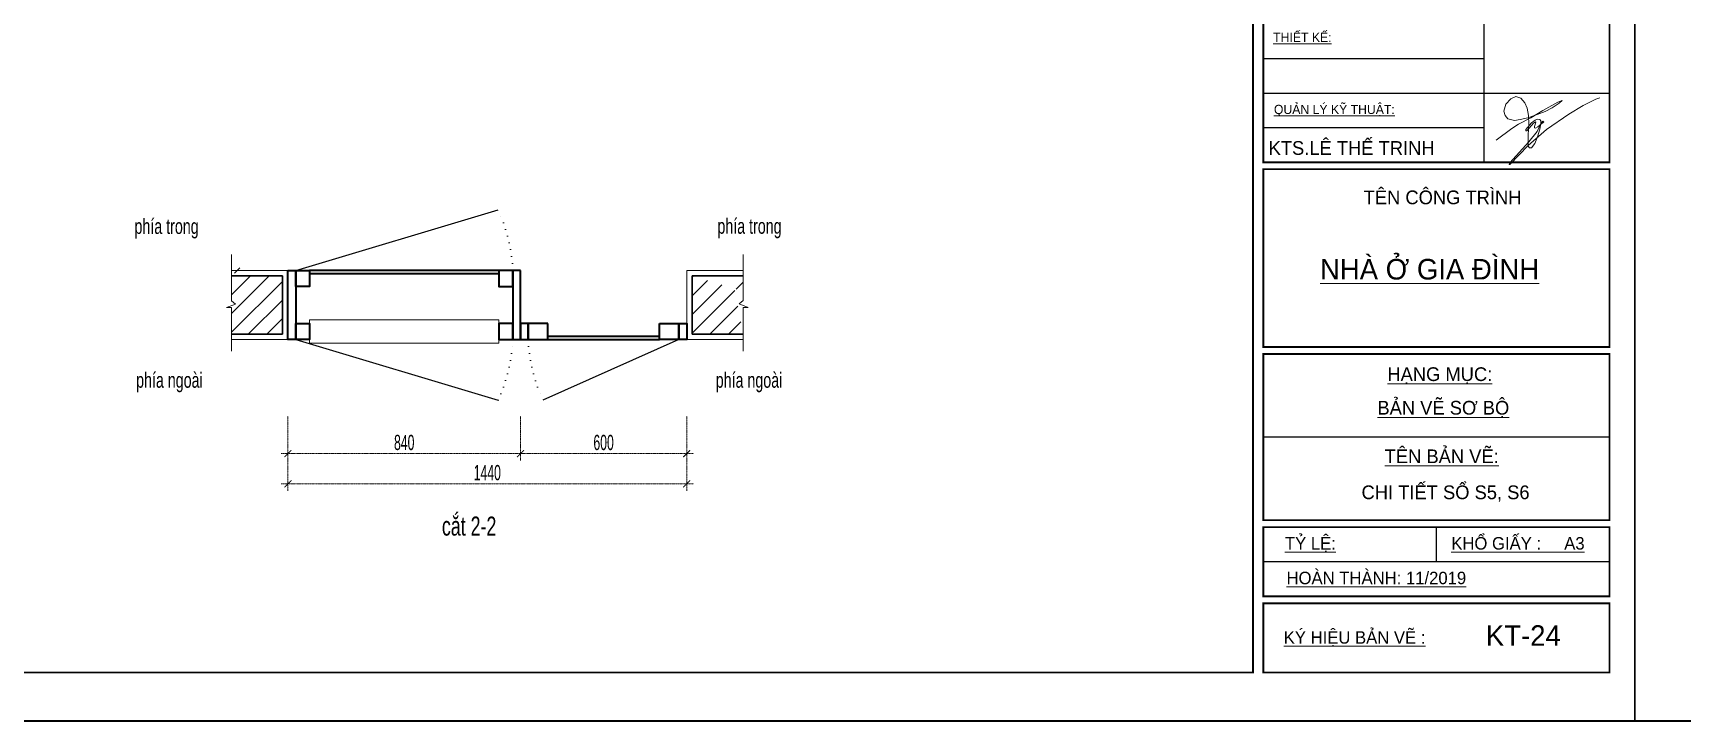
# Model space of a CAD drawing. Header units: inches. Extents: x 274208 to 641690, y -81912 to 129129.
# Drawn here: x 553686 to 559642, y 19702 to 22186 of the extents above; entities that cross this region are included whole.
import ezdxf
from ezdxf.enums import TextEntityAlignment as Align

# ---------------------------------------------------------------- set-up
doc = ezdxf.new("R2010")
doc.units = ezdxf.units.IN
doc.header["$MEASUREMENT"] = 0
doc.header["$PDMODE"] = 3
doc.linetypes.add('DOT', pattern=[0.25, 0, -0.25])
doc.linetypes.add('HIDDEN', pattern=[0.375, 0.25, -0.125])
for name, color, linetype, lineweight in [('01.Cut', 255, 'Continuous', 35), ('03.Manh', 251, 'Continuous', 13), ('04.Khuat', 250, 'HIDDEN', 18), ('05.Text', 253, 'Continuous', 18), ('08.Dim', 156, 'Continuous', 15), ('09.Hatch', 250, 'Continuous', 5), ('10.Text', 254, 'Continuous', 18), ('11.Khung bo', 32, 'Continuous', 50), ('12.Khung', 36, 'Continuous', 25), ('Kinh', 5, 'Continuous', 35), ('nep', 9, 'Continuous', 15), ('wall', 4, 'Continuous', 9)]:
    doc.layers.add(name, color=color, linetype=linetype, lineweight=lineweight)
doc.layers.add('Tpl_Bound', color=1, linetype='Continuous', plot=False)
doc.styles.add('TT5_Text Dim', font='hoatbif.shx', dxfattribs={"width": 0.6})
doc.styles.add('VnAvantH', font='')
doc.styles.get('VnAvantH').set_extended_font_data('.VnAvantH')
doc.dimstyles.new('TT5_Dim 1-25', dxfattribs={"dimscale": 25, "dimtxt": 2.2, "dimasz": 1, "dimexe": 1, "dimexo": 0, "dimgap": 0.5, "dimtad": 1, "dimdec": 0, "dimzin": 0, "dimdsep": 46, "dimtxsty": 'TT5_Text Dim', "dimblk": 'ARCHTICK', "dimcen": 0, "dimdle": 1, "dimclrd": 256, "dimclre": 256, "dimclrt": 1, "dimadec": 0, "dimazin": 0, "dimtfac": 0.015, "dimtdec": 0, "dimtix": 1, "dimtmove": 2, "dimatfit": 3, "dimldrblk": 'DOT', "dimfxl": 1, "dimtolj": 1, "dimtzin": 0, "dimlwd": -1, "dimlwe": -1, "dimarcsym": 1})

# ---------------------------------------------------------------- blocks, each defined once
blk = doc.blocks.new('100')
at = {"layer": '05.Text', "color": 1}
blk.add_lwpolyline([(1899575, -937551), (1899804, -937384), (1899898, -937322), (1900076, -937228), (1900253, -937123), (1900467, -937003), (1900530, -936977), (1900488, -937019), (1900384, -937087), (1900285, -937139), (1900132, -937194), (1900034, -937228), (1899924, -937254), (1899841, -937269), (1899747, -937243), (1899705, -937196), (1899689, -937134), (1899716, -937034), (1899789, -936956), (1899862, -936920), (1899935, -936946), (1899992, -937014), (1900024, -937092), (1900045, -937196), (1900050, -937322), (1900039, -937473), (1900039, -937577), (1900039, -937640), (1900060, -937661), (1900086, -937661), (1900133, -937598), (1900175, -937504), (1900206, -937395), (1900222, -937311), (1900222, -937275), (1900206, -937254), (1900175, -937249), (1900139, -937264), (1900086, -937301), (1900003, -937400), (1900003, -937416), (1900018, -937416), (1900118, -937306), (1900144, -937285), (1900150, -937293), (1900128, -937353), (1900128, -937374), (1900144, -937379), (1900180, -937358), (1900243, -937306), (1900264, -937290), (1900253, -937276), (1900234, -937290), (1900219, -937326), (1900170, -937426), (1900050, -937577), (1899773, -937880), (1899763, -937901), (1899773, -937901), (1900039, -937630), (1900306, -937400), (1900624, -937175), (1900833, -937050), (1901016, -936961), (1901073, -936940), (1901073, -936940)], dxfattribs=at)
at = {"layer": '11.Khung bo', "const_width": 26.7}
for points in [[(1860913, -945240), (1860913, -916940), (1896063, -916940), (1896063, -945240)], [(1896213, -937871), (1901213, -937871), (1901213, -930871), (1896213, -930871)], [(1896213, -940540), (1901213, -940540), (1901213, -937971), (1896213, -937971)], [(1896213, -943040), (1901213, -943040), (1901213, -940640), (1896213, -940640)], [(1896213, -944140), (1901213, -944140), (1901213, -943140), (1896213, -943140)], [(1896213, -945240), (1901213, -945240), (1901213, -944240), (1896213, -944240)]]:
    blk.add_lwpolyline(points, close=True, dxfattribs=at)
at = {"layer": '12.Khung'}
for p, q in [((1899399, -930871), (1899399, -937871)), ((1896213, -936371), (1899399, -936371)), ((1896213, -936871), (1901213, -936871)), ((1896213, -937371), (1899399, -937371)), ((1901213, -941840), (1896213, -941840)), ((1898713, -943640), (1898713, -943140)), ((1901213, -943640), (1896213, -943640))]:
    blk.add_line(p, q, dxfattribs=at)
at = {"layer": '12.Khung', "color": 1}
blk.add_lwpolyline([(1901579, -945940), (1901579, -916240), (1859580, -916240), (1859580, -945940)], close=True, dxfattribs=at)
at = {"layer": '05.Text', "style": 'VnAvantH'}
for s, height, p in [('%%UthiÕt kÕ:', 132, (1896355, -936133)), ('%%Uqu¶n lý kü thuËt:', 132, (1896366, -937174)), ('tªn C¤NG TR×NH', 198, (1897662, -938477)), ('%%UNHµ ë GIA §×NH', 297, (1897032, -939564)), ('%%Uh¹ng môc:', 198, (1898005, -941030)), ('%%Ub¶n vÏ s¬ bé', 198, (1897861, -941515)), ('%%Utªn b¶n vÏ:', 198, (1897966, -942216)), ('%%Utû lÖ:', 180, (1896525, -943464)), ('%%UKHæ GIÊY :     A3', 180, (1898928, -943464)), ('%%Uhoµn thµnh: 11/2019', 180, (1896548, -943964)), ('%%Uký hiÖu b¶n vÏ :', 180, (1896508, -944823))]:
    blk.add_text(s, height=height, dxfattribs=at).set_placement(p)
blk.add_text('KTS.lª thÕ trinh', height=198, dxfattribs=at).set_placement((1898687, -937764), align=Align.RIGHT)
blk = doc.blocks.new('_ARCHTICK')
at = {"color": 0, "linetype": 'ByBlock', "const_width": 0.15}
blk.add_lwpolyline([(-0.5, -0.5), (0.5, 0.5)], dxfattribs=at)
blk = doc.blocks.new('*D1020')
at = {"layer": '08.Dim', "linetype": 'HIDDEN', "transparency": 16777216}
for p, q in [((554607.2, 20802.6), (554607.2, 20642.6)), ((555447.2, 20802.6), (555447.2, 20642.6)), ((554582.2, 20667.6), (555472.2, 20667.6))]:
    blk.add_line(p, q, dxfattribs=at)
at = {"layer": 'Defpoints', "color": 0, "linetype": 'HIDDEN', "transparency": 16777216}
for p in [(554607.2, 20802.6), (555447.2, 20802.6), (555447.2, 20667.6)]:
    blk.add_point(p, dxfattribs=at)
at = {"layer": '08.Dim', "linetype": 'HIDDEN', "transparency": 16777216, "xscale": 25, "yscale": 25, "zscale": 25, "rotation": 180}
blk.add_blockref('_ARCHTICK', (554607.2, 20667.6), dxfattribs=at)
at = {"layer": '08.Dim', "linetype": 'HIDDEN', "transparency": 16777216, "xscale": 25, "yscale": 25, "zscale": 25}
blk.add_blockref('_ARCHTICK', (555447.2, 20667.6), dxfattribs=at)
at = {"layer": '08.Dim', "color": 1, "linetype": 'HIDDEN', "transparency": 16777216, "insert": (555027.2, 20707.6), "char_height": 55, "attachment_point": 5, "style": 'TT5_Text Dim'}
blk.add_mtext('\\A1;840', dxfattribs=at)
blk = doc.blocks.new('_DOT')
at = {"color": 1, "linetype": 'ByBlock'}
blk.add_line((-0.5, 0), (-1, 0), dxfattribs=at)
at = {"color": 1, "linetype": 'ByBlock', "const_width": 0.5}
blk.add_lwpolyline([(-0.25, 0, 1), (0.25, 0, 1)], format="xyb", close=True, dxfattribs=at)
blk = doc.blocks.new('*D1021')
at = {"layer": '08.Dim', "linetype": 'HIDDEN', "transparency": 16777216}
for p, q in [((555447.2, 20802.6), (555447.2, 20642.6)), ((556047.2, 20802.6), (556047.2, 20642.6)), ((555422.2, 20667.6), (556072.2, 20667.6))]:
    blk.add_line(p, q, dxfattribs=at)
at = {"layer": 'Defpoints', "color": 0, "linetype": 'HIDDEN', "transparency": 16777216}
for p in [(555447.2, 20802.6), (556047.2, 20802.6), (556047.2, 20667.6)]:
    blk.add_point(p, dxfattribs=at)
at = {"layer": '08.Dim', "linetype": 'HIDDEN', "transparency": 16777216, "xscale": 25, "yscale": 25, "zscale": 25, "rotation": 180}
blk.add_blockref('_ARCHTICK', (555447.2, 20667.6), dxfattribs=at)
at = {"layer": '08.Dim', "linetype": 'HIDDEN', "transparency": 16777216, "xscale": 25, "yscale": 25, "zscale": 25}
blk.add_blockref('_ARCHTICK', (556047.2, 20667.6), dxfattribs=at)
at = {"layer": '08.Dim', "color": 1, "linetype": 'HIDDEN', "transparency": 16777216, "insert": (555747.2, 20707.6), "char_height": 55, "attachment_point": 5, "style": 'TT5_Text Dim'}
blk.add_mtext('\\A1;600', dxfattribs=at)
blk = doc.blocks.new('*D1022')
at = {"layer": '08.Dim', "linetype": 'HIDDEN', "transparency": 16777216}
for p, q in [((554607.2, 20802.6), (554607.2, 20533.7)), ((556047.2, 20802.6), (556047.2, 20533.7)), ((554582.2, 20558.7), (556072.2, 20558.7))]:
    blk.add_line(p, q, dxfattribs=at)
at = {"layer": 'Defpoints', "color": 0, "linetype": 'HIDDEN', "transparency": 16777216}
for p in [(554607.2, 20802.6), (556047.2, 20802.6), (556047.2, 20558.7)]:
    blk.add_point(p, dxfattribs=at)
at = {"layer": '08.Dim', "linetype": 'HIDDEN', "transparency": 16777216, "xscale": 25, "yscale": 25, "zscale": 25, "rotation": 180}
blk.add_blockref('_ARCHTICK', (554607.2, 20558.7), dxfattribs=at)
at = {"layer": '08.Dim', "linetype": 'HIDDEN', "transparency": 16777216, "xscale": 25, "yscale": 25, "zscale": 25}
blk.add_blockref('_ARCHTICK', (556047.2, 20558.7), dxfattribs=at)
at = {"layer": '08.Dim', "color": 1, "linetype": 'HIDDEN', "transparency": 16777216, "insert": (555327.2, 20598.7), "char_height": 55, "attachment_point": 5, "style": 'TT5_Text Dim'}
blk.add_mtext('\\A1;1440', dxfattribs=at)

msp = doc.modelspace()

# ---------------------------------------------------------------- hatches: boundary and pattern name
at = {"layer": '09.Hatch'}
h = msp.add_hatch(dxfattribs=at)
h.set_pattern_fill('ANSI31,_O', color=256, scale=15)
h.set_pattern_definition([(45, (404964.47, 193541.707), (-33.67596, 33.67596), [])])
h.paths.add_polyline_path([(554403.4, 21099.2), (554403.4, 21241.9), (554420.5, 21363.4), (554449.4, 21309.2), (554403.4, 21309.2), (554504.8, 21309.2), (554587.2, 21309.2), (554587.2, 21099.2)])
h = msp.add_hatch(dxfattribs=at)
h.set_pattern_fill('ANSI31,_O', color=256, scale=15)
h.set_pattern_definition([(45, (405204.47, 193596.707), (-33.67596, 33.67596), [])])
h.paths.add_polyline_path([(556236.5, 21309.2), (556250.9, 21309.2), (556250.9, 21254.2), (556067.2, 21309.2), (556067.2, 21099.2), (556250.9, 21099.2), (556211, 21309.2), (556229.1, 21309.2)])

# ---------------------------------------------------------------- linework, layer by layer
for p, q in [((554635.2, 21329.2), (555366.3, 21547.4)), ((554635.2, 21079.2), (555366.3, 20860.9)), ((556019.2, 21079.2), (555528, 20860.9))]:
    msp.add_line(p, q)
at = {"layer": '01.Cut'}
for points in [[(554607.2, 21329.2), (554635.2, 21329.2), (554635.2, 21079.2), (554607.2, 21079.2)], [(554635.2, 21329.2), (554685.2, 21329.2), (554685.2, 21271.2), (554635.2, 21271.2)], [(555419.2, 21329.2), (555369.2, 21329.2), (555369.2, 21271.2), (555419.2, 21271.2)], [(555447.2, 21329.2), (555419.2, 21329.2), (555419.2, 21079.2), (555447.2, 21079.2)], [(554635.2, 21137.2), (554685.2, 21137.2), (554685.2, 21079.2), (554635.2, 21079.2)], [(555419.2, 21137.2), (555369.2, 21137.2), (555369.2, 21079.2), (555419.2, 21079.2)], [(555475.2, 21137.2), (555447.2, 21137.2), (555447.2, 21079.2), (555475.2, 21079.2)], [(555545.2, 21137.2), (555475.2, 21137.2), (555475.2, 21079.2), (555545.2, 21079.2)], [(555949.2, 21137.2), (556019.2, 21137.2), (556019.2, 21079.2), (555949.2, 21079.2)], [(556019.2, 21137.2), (556047.2, 21137.2), (556047.2, 21079.2), (556019.2, 21079.2)]]:
    msp.add_lwpolyline(points, close=True, dxfattribs=at)
at = {"layer": '03.Manh'}
msp.add_lwpolyline([(554685.2, 21150.2), (555369.2, 21150.2), (555369.2, 21066.2), (554685.2, 21066.2)], close=True, dxfattribs=at)
msp.add_lwpolyline([(554685.2, 21066.2), (555369.2, 21066.2)], dxfattribs=at)
at = {"layer": '04.Khuat', "linetype": 'DOT', "ltscale": 100}
for centre, start, end in [((554839.7, 21303.5), 2.55311, 24.8515), ((554839.7, 21104.8), 335.1485, 357.44689), ((556054.6, 21104.8), 182.55311, 204.8515)]:
    msp.add_arc(centre, 580.4, start, end, dxfattribs=at)
at = {"layer": '08.Dim'}
msp.add_lwpolyline([(554685.2, 21150.2), (555369.2, 21150.2)], dxfattribs=at)
at = {"layer": 'Kinh', "ltscale": 0.5}
for p, q in [((555369.2, 21329.2), (554685.2, 21329.2)), ((555369.2, 21317.2), (554685.2, 21317.2)), ((555545.2, 21091.2), (555949.2, 21091.2)), ((555545.2, 21079.2), (555949.2, 21079.2))]:
    msp.add_line(p, q, dxfattribs=at)
at = {"layer": 'nep', "ltscale": 0.5}
for points in [[(554403.4, 21037.8), (554403.4, 21195.1), (554385.5, 21195.1), (554417.8, 21207.5), (554403.4, 21219.3), (554403.4, 21386)], [(556250.9, 21037.8), (556250.9, 21195.7), (556268.8, 21195.7), (556236.5, 21208), (556250.9, 21219.9), (556250.9, 21386)]]:
    msp.add_lwpolyline(points, dxfattribs=at)
at = {"layer": 'nep'}
for points in [[(554403.4, 21079.2), (554607.2, 21079.2), (554607.2, 21329.2), (554403.4, 21329.2)], [(556250.9, 21079.2), (556047.2, 21079.2), (556047.2, 21329.2), (556250.9, 21329.2)]]:
    msp.add_lwpolyline(points, dxfattribs=at)
at = {"layer": 'Tpl_Bound', "color": 1}
for points in [[(548971.4, 19702.4), (548971.4, 27127.3), (559471.3, 27127.3), (559471.3, 19702.4)], [(559471.3, 19702.4), (559471.3, 27127.3), (569971.2, 27127.3), (569971.2, 19702.4)]]:
    msp.add_lwpolyline(points, close=True, dxfattribs=at)
at = {"layer": 'wall', "color": 0, "lineweight": 30}
for points in [[(554403.4, 21309.2), (554587.2, 21309.2), (554587.2, 21099.2), (554403.4, 21099.2)], [(556250.9, 21309.2), (556067.2, 21309.2), (556067.2, 21099.2), (556250.9, 21099.2)]]:
    msp.add_lwpolyline(points, dxfattribs=at)

# ---------------------------------------------------------------- block references
at = {"layer": '05.Text', "xscale": 0.25, "yscale": 0.25, "zscale": 0.25}
for p in [(84076.5, 256187.3), (94576.4, 256187.3)]:
    msp.add_blockref('100', p, dxfattribs=at)

# ---------------------------------------------------------------- texts
at = {"layer": '10.Text', "style": 'TT5_Text Dim', "width": 0.7}
for s, height, p in [('phÝa trong', 55, (554053, 21460.8)), ('phÝa trong', 55, (556158.1, 21461.4)), ('phÝa ngoµi', 55, (554058.9, 20905.5)), ('phÝa ngoµi', 55, (556152.1, 20905.5)), ('c¾t 2-2', 68.75, (555163.2, 20371.7))]:
    msp.add_text(s, height=height, dxfattribs=at).set_placement(p)
at = {"layer": '10.Text', "style": 'VnAvantH'}
msp.add_text('CHI TIÕT Sæ S5, s6', height=49.5, dxfattribs=at).set_placement((558484.4, 20503.2))
msp.add_text('KT-24', height=74.25, dxfattribs=at).set_placement((559203.9, 19973.8), align=Align.RIGHT)

# ---------------------------------------------------------------- dimensions: what is measured, and where the dimension line sits
at = {"layer": '08.Dim', "linetype": 'HIDDEN'}
for base, p1, p2, picture, middle in [((555447.2, 20667.6), (554607.2, 20802.6), (555447.2, 20802.6), '*D1020', (555027.2, 20707.6)), ((556047.2, 20558.7), (554607.2, 20802.6), (556047.2, 20802.6), '*D1022', (555327.2, 20598.7)), ((556047.2, 20667.6), (555447.2, 20802.6), (556047.2, 20802.6), '*D1021', (555747.2, 20707.6))]:
    dim = msp.add_linear_dim(base=base, p1=p1, p2=p2, dimstyle='TT5_Dim 1-25', dxfattribs=at)
    dim.commit()
    dim.dimension.update_dxf_attribs({"geometry": picture, "text_midpoint": middle})

doc.saveas('drawing.dxf')
